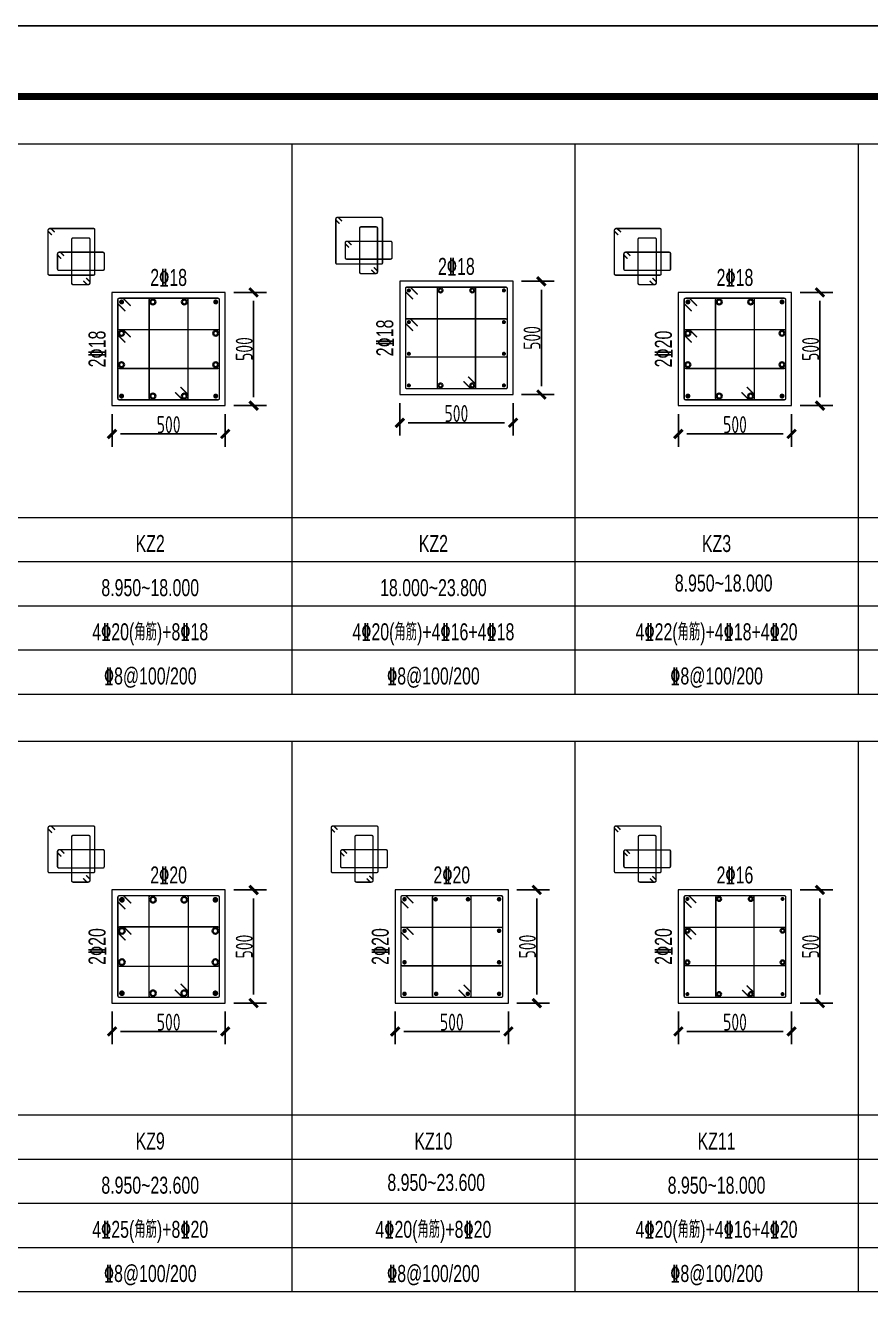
# Model space of a CAD drawing. Extents: x -695511 to 885008, y -751583 to -95266.
# Drawn here: x 345314 to 360224, y -265712 to -242936 of the extents above; entities that cross this region are included whole.
import ezdxf
from ezdxf.enums import TextEntityAlignment as Align

# ---------------------------------------------------------------- set-up
doc = ezdxf.new("R2010")
doc.units = 0
doc.header["$LTSCALE"] = 1000
doc.header["$MEASUREMENT"] = 0
doc.layers.add('0_cad_copy', color=7, linetype='Continuous')
doc.layers.add('PUB_TITLE', color=4, linetype='Continuous')
for name, color, linetype, lineweight in [('柱原位标注', 7, 'Continuous', 18), ('柱尺寸标注', 3, 'Continuous', 18), ('柱截面轮廓', 7, 'Continuous', 18), ('柱箍筋', 1, 'Continuous', 25), ('柱纵筋', 1, 'Continuous', 70), ('柱表文字', 7, 'Continuous', 18), ('柱表边线', 253, 'Continuous', 18)]:
    doc.layers.add(name, color=color, linetype=linetype, lineweight=lineweight)
doc.styles.add('样式 1', font='GS_TXT.shx', dxfattribs={"width": 0.7, "height": 375, "bigfont": 'yjkchn.shx'})
doc.styles.add('盈建科标注', font='yjkeng.shx', dxfattribs={"width": 0.7, "height": 300, "bigfont": 'yjkchn.shx'})
doc.dimstyles.new('盈建科结构', dxfattribs={"dimscale": 150, "dimtxt": 2.5, "dimasz": 1, "dimexe": 1.5, "dimexo": 1.5, "dimgap": 1, "dimtad": 1, "dimdec": 0, "dimzin": 0, "dimdsep": 46, "dimtxsty": '盈建科标注', "dimblk": 'ARCHTICK', "dimcen": 0.09, "dimclrt": 7, "dimadec": 0, "dimazin": 0, "dimtfac": 1, "dimtdec": 4, "dimtix": 1, "dimtmove": 2, "dimatfit": 3, "dimfxl": 1, "dimtolj": 1, "dimtzin": 0, "dimarcsym": 0})

# ---------------------------------------------------------------- blocks, each defined once
blk = doc.blocks.new('*D92')
at = {"layer": '0_cad_copy', "color": 0, "const_width": 0.35}
blk.add_lwpolyline([(-0.5, -0.5), (0.5, 0.5)], dxfattribs=at)
blk = doc.blocks.new('*D390')
at = {"layer": 'Defpoints', "color": 0, "transparency": 16777216}
for p in [(351917, -249450), (353917, -249450), (353917, -249950)]:
    blk.add_point(p, dxfattribs=at)
at = {"layer": '柱尺寸标注', "color": 0, "lineweight": -2, "transparency": 16777216}
for p, q in [((351917, -249600), (351917, -250175)), ((353917, -249600), (353917, -250175)), ((352067, -249950), (353767, -249950))]:
    blk.add_line(p, q, dxfattribs=at)
at = {"layer": '柱尺寸标注', "color": 0, "linetype": 'ByBlock', "lineweight": -2, "transparency": 16777216, "xscale": 150, "yscale": 150, "zscale": 150, "rotation": 180}
blk.add_blockref('*D92', (351917, -249950), dxfattribs=at)
at = {"layer": '柱尺寸标注', "color": 0, "linetype": 'ByBlock', "lineweight": -2, "transparency": 16777216, "xscale": 150, "yscale": 150, "zscale": 150}
blk.add_blockref('*D92', (353917, -249950), dxfattribs=at)
at = {"layer": '柱尺寸标注', "color": 7, "lineweight": 18, "transparency": 16777216, "insert": (352917, -249785), "char_height": 300, "attachment_point": 5, "style": '盈建科标注'}
blk.add_mtext('\\A1;500', dxfattribs=at)
blk = doc.blocks.new('*D391')
at = {"layer": 'Defpoints', "color": 0, "transparency": 16777216}
for p in [(353917, -247450), (354417, -247450), (353917, -249450)]:
    blk.add_point(p, dxfattribs=at)
at = {"layer": '柱尺寸标注', "color": 0, "lineweight": -2, "transparency": 16777216}
for p, q in [((354067, -247450), (354642, -247450)), ((354417, -249300), (354417, -247600)), ((354067, -249450), (354642, -249450))]:
    blk.add_line(p, q, dxfattribs=at)
at = {"layer": '柱尺寸标注', "color": 0, "linetype": 'ByBlock', "lineweight": -2, "transparency": 16777216, "xscale": 150, "yscale": 150, "zscale": 150}
for p, rotation in [((354417, -247450), 90), ((354417, -249450), 270)]:
    blk.add_blockref('*D92', p, dxfattribs=dict(at, rotation=rotation))
at = {"layer": '柱尺寸标注', "color": 7, "lineweight": 18, "transparency": 16777216, "insert": (354252, -248450), "char_height": 300, "attachment_point": 5, "rotation": 90, "style": '盈建科标注'}
blk.add_mtext('\\A1;500', dxfattribs=at)
blk = doc.blocks.new('*D91')
at = {"layer": '0_cad_copy', "color": 0, "const_width": 0.35}
blk.add_lwpolyline([(-0.5, -0.5), (0.5, 0.5)], dxfattribs=at)
blk = doc.blocks.new('*D392')
at = {"layer": 'Defpoints', "color": 0, "transparency": 16777216}
for p in [(346836, -249646), (348836, -249646), (348836, -250146)]:
    blk.add_point(p, dxfattribs=at)
at = {"layer": '柱尺寸标注', "color": 0, "lineweight": -2, "transparency": 16777216}
for p, q in [((346836, -249796), (346836, -250371)), ((348836, -249796), (348836, -250371)), ((346986, -250146), (348686, -250146))]:
    blk.add_line(p, q, dxfattribs=at)
at = {"layer": '柱尺寸标注', "color": 0, "linetype": 'ByBlock', "lineweight": -2, "transparency": 16777216, "xscale": 150, "yscale": 150, "zscale": 150, "rotation": 180}
blk.add_blockref('*D91', (346836, -250146), dxfattribs=at)
at = {"layer": '柱尺寸标注', "color": 0, "linetype": 'ByBlock', "lineweight": -2, "transparency": 16777216, "xscale": 150, "yscale": 150, "zscale": 150}
blk.add_blockref('*D91', (348836, -250146), dxfattribs=at)
at = {"layer": '柱尺寸标注', "color": 7, "lineweight": 18, "transparency": 16777216, "insert": (347836, -249981), "char_height": 300, "attachment_point": 5, "style": '盈建科标注'}
blk.add_mtext('\\A1;500', dxfattribs=at)
blk = doc.blocks.new('*D393')
at = {"layer": 'Defpoints', "color": 0, "transparency": 16777216}
for p in [(348836, -247646), (349336, -247646), (348836, -249646)]:
    blk.add_point(p, dxfattribs=at)
at = {"layer": '柱尺寸标注', "color": 0, "lineweight": -2, "transparency": 16777216}
for p, q in [((348986, -247646), (349561, -247646)), ((349336, -249496), (349336, -247796)), ((348986, -249646), (349561, -249646))]:
    blk.add_line(p, q, dxfattribs=at)
at = {"layer": '柱尺寸标注', "color": 0, "linetype": 'ByBlock', "lineweight": -2, "transparency": 16777216, "xscale": 150, "yscale": 150, "zscale": 150}
for p, rotation in [((349336, -247646), 90), ((349336, -249646), 270)]:
    blk.add_blockref('*D91', p, dxfattribs=dict(at, rotation=rotation))
at = {"layer": '柱尺寸标注', "color": 7, "lineweight": 18, "transparency": 16777216, "insert": (349171, -248646), "char_height": 300, "attachment_point": 5, "rotation": 90, "style": '盈建科标注'}
blk.add_mtext('\\A1;500', dxfattribs=at)
blk = doc.blocks.new('*D90')
at = {"layer": '0_cad_copy', "color": 0, "const_width": 0.35}
blk.add_lwpolyline([(-0.5, -0.5), (0.5, 0.5)], dxfattribs=at)
blk = doc.blocks.new('*D394')
at = {"layer": 'Defpoints', "color": 0, "transparency": 16777216}
for p in [(356836, -249646), (358836, -249646), (358836, -250146)]:
    blk.add_point(p, dxfattribs=at)
at = {"layer": '柱尺寸标注', "color": 0, "lineweight": -2, "transparency": 16777216}
for p, q in [((356836, -249796), (356836, -250371)), ((358836, -249796), (358836, -250371)), ((356986, -250146), (358686, -250146))]:
    blk.add_line(p, q, dxfattribs=at)
at = {"layer": '柱尺寸标注', "color": 0, "linetype": 'ByBlock', "lineweight": -2, "transparency": 16777216, "xscale": 150, "yscale": 150, "zscale": 150, "rotation": 180}
blk.add_blockref('*D90', (356836, -250146), dxfattribs=at)
at = {"layer": '柱尺寸标注', "color": 0, "linetype": 'ByBlock', "lineweight": -2, "transparency": 16777216, "xscale": 150, "yscale": 150, "zscale": 150}
blk.add_blockref('*D90', (358836, -250146), dxfattribs=at)
at = {"layer": '柱尺寸标注', "color": 7, "lineweight": 18, "transparency": 16777216, "insert": (357836, -249981), "char_height": 300, "attachment_point": 5, "style": '盈建科标注'}
blk.add_mtext('\\A1;500', dxfattribs=at)
blk = doc.blocks.new('*D395')
at = {"layer": 'Defpoints', "color": 0, "transparency": 16777216}
for p in [(358836, -247646), (359336, -247646), (358836, -249646)]:
    blk.add_point(p, dxfattribs=at)
at = {"layer": '柱尺寸标注', "color": 0, "lineweight": -2, "transparency": 16777216}
for p, q in [((358986, -247646), (359561, -247646)), ((359336, -249496), (359336, -247796)), ((358986, -249646), (359561, -249646))]:
    blk.add_line(p, q, dxfattribs=at)
at = {"layer": '柱尺寸标注', "color": 0, "linetype": 'ByBlock', "lineweight": -2, "transparency": 16777216, "xscale": 150, "yscale": 150, "zscale": 150}
for p, rotation in [((359336, -247646), 90), ((359336, -249646), 270)]:
    blk.add_blockref('*D90', p, dxfattribs=dict(at, rotation=rotation))
at = {"layer": '柱尺寸标注', "color": 7, "lineweight": 18, "transparency": 16777216, "insert": (359171, -248646), "char_height": 300, "attachment_point": 5, "rotation": 90, "style": '盈建科标注'}
blk.add_mtext('\\A1;500', dxfattribs=at)
blk = doc.blocks.new('*D410')
at = {"layer": 'Defpoints', "color": 0, "transparency": 16777216}
for p in [(346836, -260200), (348836, -260200), (348836, -260700)]:
    blk.add_point(p, dxfattribs=at)
at = {"layer": '柱尺寸标注', "color": 0, "lineweight": -2, "transparency": 16777216}
for p, q in [((346836, -260350), (346836, -260925)), ((348836, -260350), (348836, -260925)), ((346986, -260700), (348686, -260700))]:
    blk.add_line(p, q, dxfattribs=at)
at = {"layer": '柱尺寸标注', "color": 0, "linetype": 'ByBlock', "lineweight": -2, "transparency": 16777216, "xscale": 150, "yscale": 150, "zscale": 150, "rotation": 180}
blk.add_blockref('*D90', (346836, -260700), dxfattribs=at)
at = {"layer": '柱尺寸标注', "color": 0, "linetype": 'ByBlock', "lineweight": -2, "transparency": 16777216, "xscale": 150, "yscale": 150, "zscale": 150}
blk.add_blockref('*D90', (348836, -260700), dxfattribs=at)
at = {"layer": '柱尺寸标注', "color": 7, "lineweight": 18, "transparency": 16777216, "insert": (347836, -260535), "char_height": 300, "attachment_point": 5, "style": '盈建科标注'}
blk.add_mtext('\\A1;500', dxfattribs=at)
blk = doc.blocks.new('*D411')
at = {"layer": 'Defpoints', "color": 0, "transparency": 16777216}
for p in [(348836, -258200), (349336, -258200), (348836, -260200)]:
    blk.add_point(p, dxfattribs=at)
at = {"layer": '柱尺寸标注', "color": 0, "lineweight": -2, "transparency": 16777216}
for p, q in [((348986, -258200), (349561, -258200)), ((349336, -260050), (349336, -258350)), ((348986, -260200), (349561, -260200))]:
    blk.add_line(p, q, dxfattribs=at)
at = {"layer": '柱尺寸标注', "color": 0, "linetype": 'ByBlock', "lineweight": -2, "transparency": 16777216, "xscale": 150, "yscale": 150, "zscale": 150}
for p, rotation in [((349336, -258200), 90), ((349336, -260200), 270)]:
    blk.add_blockref('*D90', p, dxfattribs=dict(at, rotation=rotation))
at = {"layer": '柱尺寸标注', "color": 7, "lineweight": 18, "transparency": 16777216, "insert": (349171, -259200), "char_height": 300, "attachment_point": 5, "rotation": 90, "style": '盈建科标注'}
blk.add_mtext('\\A1;500', dxfattribs=at)
blk = doc.blocks.new('*D412')
at = {"layer": 'Defpoints', "color": 0, "transparency": 16777216}
for p in [(351836, -260200), (353836, -260200), (353836, -260700)]:
    blk.add_point(p, dxfattribs=at)
at = {"layer": '柱尺寸标注', "color": 0, "lineweight": -2, "transparency": 16777216}
for p, q in [((351836, -260350), (351836, -260925)), ((353836, -260350), (353836, -260925)), ((351986, -260700), (353686, -260700))]:
    blk.add_line(p, q, dxfattribs=at)
at = {"layer": '柱尺寸标注', "color": 0, "linetype": 'ByBlock', "lineweight": -2, "transparency": 16777216, "xscale": 150, "yscale": 150, "zscale": 150, "rotation": 180}
blk.add_blockref('*D90', (351836, -260700), dxfattribs=at)
at = {"layer": '柱尺寸标注', "color": 0, "linetype": 'ByBlock', "lineweight": -2, "transparency": 16777216, "xscale": 150, "yscale": 150, "zscale": 150}
blk.add_blockref('*D90', (353836, -260700), dxfattribs=at)
at = {"layer": '柱尺寸标注', "color": 7, "lineweight": 18, "transparency": 16777216, "insert": (352836, -260535), "char_height": 300, "attachment_point": 5, "style": '盈建科标注'}
blk.add_mtext('\\A1;500', dxfattribs=at)
blk = doc.blocks.new('*D413')
at = {"layer": 'Defpoints', "color": 0, "transparency": 16777216}
for p in [(353836, -258200), (354336, -258200), (353836, -260200)]:
    blk.add_point(p, dxfattribs=at)
at = {"layer": '柱尺寸标注', "color": 0, "lineweight": -2, "transparency": 16777216}
for p, q in [((353986, -258200), (354561, -258200)), ((354336, -260050), (354336, -258350)), ((353986, -260200), (354561, -260200))]:
    blk.add_line(p, q, dxfattribs=at)
at = {"layer": '柱尺寸标注', "color": 0, "linetype": 'ByBlock', "lineweight": -2, "transparency": 16777216, "xscale": 150, "yscale": 150, "zscale": 150}
for p, rotation in [((354336, -258200), 90), ((354336, -260200), 270)]:
    blk.add_blockref('*D90', p, dxfattribs=dict(at, rotation=rotation))
at = {"layer": '柱尺寸标注', "color": 7, "lineweight": 18, "transparency": 16777216, "insert": (354171, -259200), "char_height": 300, "attachment_point": 5, "rotation": 90, "style": '盈建科标注'}
blk.add_mtext('\\A1;500', dxfattribs=at)
blk = doc.blocks.new('*D416')
at = {"layer": 'Defpoints', "color": 0, "transparency": 16777216}
for p in [(356836, -260200), (358836, -260200), (358836, -260700)]:
    blk.add_point(p, dxfattribs=at)
at = {"layer": '柱尺寸标注', "color": 0, "lineweight": -2, "transparency": 16777216}
for p, q in [((356836, -260350), (356836, -260925)), ((358836, -260350), (358836, -260925)), ((356986, -260700), (358686, -260700))]:
    blk.add_line(p, q, dxfattribs=at)
at = {"layer": '柱尺寸标注', "color": 0, "linetype": 'ByBlock', "lineweight": -2, "transparency": 16777216, "xscale": 150, "yscale": 150, "zscale": 150, "rotation": 180}
blk.add_blockref('*D90', (356836, -260700), dxfattribs=at)
at = {"layer": '柱尺寸标注', "color": 0, "linetype": 'ByBlock', "lineweight": -2, "transparency": 16777216, "xscale": 150, "yscale": 150, "zscale": 150}
blk.add_blockref('*D90', (358836, -260700), dxfattribs=at)
at = {"layer": '柱尺寸标注', "color": 7, "lineweight": 18, "transparency": 16777216, "insert": (357836, -260535), "char_height": 300, "attachment_point": 5, "style": '盈建科标注'}
blk.add_mtext('\\A1;500', dxfattribs=at)
blk = doc.blocks.new('*D417')
at = {"layer": 'Defpoints', "color": 0, "transparency": 16777216}
for p in [(358836, -258200), (359336, -258200), (358836, -260200)]:
    blk.add_point(p, dxfattribs=at)
at = {"layer": '柱尺寸标注', "color": 0, "lineweight": -2, "transparency": 16777216}
for p, q in [((358986, -258200), (359561, -258200)), ((359336, -260050), (359336, -258350)), ((358986, -260200), (359561, -260200))]:
    blk.add_line(p, q, dxfattribs=at)
at = {"layer": '柱尺寸标注', "color": 0, "linetype": 'ByBlock', "lineweight": -2, "transparency": 16777216, "xscale": 150, "yscale": 150, "zscale": 150}
for p, rotation in [((359336, -258200), 90), ((359336, -260200), 270)]:
    blk.add_blockref('*D90', p, dxfattribs=dict(at, rotation=rotation))
at = {"layer": '柱尺寸标注', "color": 7, "lineweight": 18, "transparency": 16777216, "insert": (359171, -259200), "char_height": 300, "attachment_point": 5, "rotation": 90, "style": '盈建科标注'}
blk.add_mtext('\\A1;500', dxfattribs=at)

msp = doc.modelspace()

# ---------------------------------------------------------------- linework, layer by layer
at = {"layer": 'PUB_TITLE'}
msp.add_lwpolyline([(329837.5, -295436.5), (329837.5, -242936.5), (404087.5, -242936.5), (404087.5, -295436.5)], close=True, dxfattribs=at)
at = {"layer": 'PUB_TITLE', "const_width": 125}
msp.add_lwpolyline([(332962.5, -294186.5), (402837.5, -294186.5), (402837.5, -244186.5), (332962.5, -244186.5)], close=True, dxfattribs=at)
at = {"layer": '柱截面轮廓', "lineweight": 18}
for points in [[(353916.7, -247450.3), (351916.7, -247450.3), (351916.7, -249450.3), (353916.7, -249450.3)], [(348835.7, -247645.8), (346835.7, -247645.8), (346835.7, -249645.8), (348835.7, -249645.8)], [(358835.7, -247645.8), (356835.7, -247645.8), (356835.7, -249645.8), (358835.7, -249645.8)], [(348835.7, -258200.2), (346835.7, -258200.2), (346835.7, -260200.2), (348835.7, -260200.2)], [(353835.7, -258200.2), (351835.7, -258200.2), (351835.7, -260200.2), (353835.7, -260200.2)], [(358835.7, -258200.2), (356835.7, -258200.2), (356835.7, -260200.2), (358835.7, -260200.2)]]:
    msp.add_lwpolyline(points, close=True, dxfattribs=at)
at = {"layer": '柱箍筋', "lineweight": 25, "const_width": 25}
for points in [[(350896.1, -246386.7), (350839.6, -246330.1, 0.6681786), (350787.5, -246351.7), (350787.5, -247121.2, 0.4142136), (350812.5, -247146.2), (351587.5, -247146.2, 0.4142136), (351612.5, -247121.2), (351612.5, -246346.2, 0.4142136), (351587.5, -246321.2), (350818, -246321.2, 0.6681786), (350796.4, -246373.2), (350853, -246429.8)], [(345822, -246583.3), (345765.4, -246526.8, 0.6681786), (345706.5, -246551.2), (345706.5, -247316.7, 0.4142136), (345731.5, -247341.7), (346506.5, -247341.7, 0.4142136), (346531.5, -247316.7), (346531.5, -246541.7, 0.4142136), (346506.5, -246516.7), (345741, -246516.7, 0.6681786), (345716.6, -246575.6), (345773.2, -246632.1)], [(351415.9, -247247.3), (351472.4, -247303.9, 0.6681786), (351524.5, -247282.3), (351524.5, -246512.8, 0.4142136), (351499.5, -246487.8), (351233.8, -246487.8, 0.4142136), (351208.8, -246512.8), (351208.8, -247287.8, 0.4142136), (351233.8, -247312.8), (351494, -247312.8, 0.6681786), (351515.6, -247260.8), (351459, -247204.2)], [(355822, -246583.3), (355765.4, -246526.8, 0.6681786), (355706.5, -246551.2), (355706.5, -247316.7, 0.4142136), (355731.5, -247341.7), (356506.5, -247341.7, 0.4142136), (356531.5, -247316.7), (356531.5, -246541.7, 0.4142136), (356506.5, -246516.7), (355741, -246516.7, 0.6681786), (355716.6, -246575.6), (355773.2, -246632.1)], [(346330.7, -247441.7), (346387.3, -247498.2, 0.6681786), (346446.2, -247473.8), (346446.2, -246708.3, 0.4142136), (346421.2, -246683.3), (346150.2, -246683.3, 0.4142136), (346125.2, -246708.3), (346125.2, -247483.3, 0.4142136), (346150.2, -247508.3), (346411.7, -247508.3, 0.6681786), (346436.1, -247449.4), (346379.5, -247392.9)], [(351019.7, -246851.1), (350963.1, -246794.6, -0.6681786), (350984.7, -246742.5), (351754.2, -246742.5, -0.4142136), (351779.2, -246767.5), (351779.2, -247033.2, -0.4142136), (351754.2, -247058.2), (350979.2, -247058.2, -0.4142136), (350954.2, -247033.2), (350954.2, -246773, -0.6681786), (351006.2, -246751.4), (351062.8, -246808)], [(356330.7, -247441.7), (356387.3, -247498.2, 0.6681786), (356446.2, -247473.8), (356446.2, -246708.3, 0.4142136), (356421.2, -246683.3), (356150.2, -246683.3, 0.4142136), (356125.2, -246708.3), (356125.2, -247483.3, 0.4142136), (356150.2, -247508.3), (356411.7, -247508.3, 0.6681786), (356436.1, -247449.4), (356379.5, -247392.9)], [(345939.9, -247050.8), (345883.3, -246994.2, -0.6681786), (345907.7, -246935.3), (346673.2, -246935.3, -0.4142136), (346698.2, -246960.3), (346698.2, -247231.3, -0.4142136), (346673.2, -247256.3), (345898.2, -247256.3, -0.4142136), (345873.2, -247231.3), (345873.2, -246969.8, -0.6681786), (345932.1, -246945.4), (345988.6, -247002)], [(355939.9, -247050.8), (355883.3, -246994.2, -0.6681786), (355907.7, -246935.3), (356673.2, -246935.3, -0.4142136), (356698.2, -246960.3), (356698.2, -247231.3, -0.4142136), (356673.2, -247256.3), (355898.2, -247256.3, -0.4142136), (355873.2, -247231.3), (355873.2, -246969.8, -0.6681786), (355932.1, -246945.4), (355988.6, -247002)], [(352232.2, -247683.1), (352109.2, -247560.2, 0.1989124), (352091.6, -247552.8), (352044.2, -247552.8, 0.4142136), (352019.2, -247577.8), (352019.2, -249322.8, 0.4142136), (352044.2, -249347.8), (353789.2, -249347.8, 0.4142136), (353814.2, -249322.8), (353814.2, -247577.8, 0.4142136), (353789.2, -247552.8), (352044.2, -247552.8, 0.4142136), (352019.2, -247577.8), (352019.2, -247625.2, 0.1989124), (352026.5, -247642.9), (352149.4, -247765.8)], [(353041.8, -249217.6), (353164.8, -249340.5, 0.1989124), (353182.5, -249347.8), (353229.8, -249347.8, 0.4142136), (353254.8, -249322.8), (353254.8, -247577.8, 0.4142136), (353229.8, -247552.8), (352603.5, -247552.8, 0.4142136), (352578.5, -247577.8), (352578.5, -249322.8, 0.4142136), (352603.5, -249347.8), (353229.8, -249347.8, 0.4142136), (353254.8, -249322.8), (353254.8, -249275.5, 0.1989124), (353247.5, -249257.8), (353124.6, -249134.8)], [(347164.8, -247880.9), (347040.5, -247756.6, 0.1989124), (347020.5, -247748.3), (346966.4, -247748.3, 0.4142136), (346938.2, -247776.6), (346938.2, -249515.1, 0.4142136), (346966.4, -249543.3), (348704.9, -249543.3, 0.4142136), (348733.2, -249515.1), (348733.2, -247776.6, 0.4142136), (348704.9, -247748.3), (346966.4, -247748.3, 0.4142136), (346938.2, -247776.6), (346938.2, -247830.7, 0.1989124), (346946.5, -247850.7), (347070.8, -247975)], [(347952.5, -249410.7), (348076.9, -249535.1, 0.1989124), (348096.8, -249543.3), (348150.9, -249543.3, 0.4142136), (348179.2, -249515.1), (348179.2, -247776.6, 0.4142136), (348150.9, -247748.3), (347520.4, -247748.3, 0.4142136), (347492.2, -247776.6), (347492.2, -249515.1, 0.4142136), (347520.4, -249543.3), (348150.9, -249543.3, 0.4142136), (348179.2, -249515.1), (348179.2, -249461, 0.1989124), (348170.9, -249441), (348046.6, -249316.7)], [(357164.8, -247880.9), (357040.5, -247756.6, 0.1989124), (357020.5, -247748.3), (356966.4, -247748.3, 0.4142136), (356938.2, -247776.6), (356938.2, -249515.1, 0.4142136), (356966.4, -249543.3), (358704.9, -249543.3, 0.4142136), (358733.2, -249515.1), (358733.2, -247776.6, 0.4142136), (358704.9, -247748.3), (356966.4, -247748.3, 0.4142136), (356938.2, -247776.6), (356938.2, -247830.7, 0.1989124), (356946.5, -247850.7), (357070.8, -247975)], [(357952.5, -249410.7), (358076.9, -249535.1, 0.1989124), (358096.8, -249543.3), (358150.9, -249543.3, 0.4142136), (358179.2, -249515.1), (358179.2, -247776.6, 0.4142136), (358150.9, -247748.3), (357520.4, -247748.3, 0.4142136), (357492.2, -247776.6), (357492.2, -249515.1, 0.4142136), (357520.4, -249543.3), (358150.9, -249543.3, 0.4142136), (358179.2, -249515.1), (358179.2, -249461, 0.1989124), (358170.9, -249441), (358046.6, -249316.7)], [(352149.4, -248325.2), (352026.5, -248202.2, -0.1989124), (352019.2, -248184.5), (352019.2, -248137.2, -0.4142136), (352044.2, -248112.2), (353789.2, -248112.2, -0.4142136), (353814.2, -248137.2), (353814.2, -248763.5, -0.4142136), (353789.2, -248788.5), (352044.2, -248788.5, -0.4142136), (352019.2, -248763.5), (352019.2, -248137.2, -0.4142136), (352044.2, -248112.2), (352091.6, -248112.2, -0.1989124), (352109.2, -248119.5), (352232.2, -248242.4)], [(347070.8, -248529), (346946.5, -248404.7, -0.1989124), (346938.2, -248384.7), (346938.2, -248330.6, -0.4142136), (346966.4, -248302.3), (348704.9, -248302.3, -0.4142136), (348733.2, -248330.6), (348733.2, -248961.1, -0.4142136), (348704.9, -248989.3), (346966.4, -248989.3, -0.4142136), (346938.2, -248961.1), (346938.2, -248330.6, -0.4142136), (346966.4, -248302.3), (347020.5, -248302.3, -0.1989124), (347040.5, -248310.6), (347164.8, -248434.9)], [(357070.8, -248529), (356946.5, -248404.7, -0.1989124), (356938.2, -248384.7), (356938.2, -248330.6, -0.4142136), (356966.4, -248302.3), (358704.9, -248302.3, -0.4142136), (358733.2, -248330.6), (358733.2, -248961.1, -0.4142136), (358704.9, -248989.3), (356966.4, -248989.3, -0.4142136), (356938.2, -248961.1), (356938.2, -248330.6, -0.4142136), (356966.4, -248302.3), (357020.5, -248302.3, -0.1989124), (357040.5, -248310.6), (357164.8, -248434.9)], [(345827.1, -257138.6), (345770.5, -257082, 0.6681786), (345706.5, -257108.5), (345706.5, -257871, 0.4142136), (345731.5, -257896), (346506.5, -257896, 0.4142136), (346531.5, -257871), (346531.5, -257096, 0.4142136), (346506.5, -257071), (345744, -257071, 0.6681786), (345717.5, -257135), (345774.1, -257191.6)], [(350818.6, -257137.1), (350762, -257080.5, 0.6681786), (350706.5, -257103.5), (350706.5, -257871, 0.4142136), (350731.5, -257896), (351506.5, -257896, 0.4142136), (351531.5, -257871), (351531.5, -257096, 0.4142136), (351506.5, -257071), (350739, -257071, 0.6681786), (350716, -257126.5), (350772.6, -257183.1)], [(355811.7, -257135.9), (355755.2, -257079.3, 0.6681786), (355706.5, -257099.5), (355706.5, -257871, 0.4142136), (355731.5, -257896), (356506.5, -257896, 0.4142136), (356531.5, -257871), (356531.5, -257096, 0.4142136), (356506.5, -257071), (355735, -257071, 0.6681786), (355714.9, -257119.7), (355771.4, -257176.2)], [(346327.6, -257995.1), (346384.2, -258051.7, 0.6681786), (346448.2, -258025.2), (346448.2, -257262.7, 0.4142136), (346423.2, -257237.7), (346148.2, -257237.7, 0.4142136), (346123.2, -257262.7), (346123.2, -258037.7, 0.4142136), (346148.2, -258062.7), (346410.7, -258062.7, 0.6681786), (346437.2, -257998.7), (346380.6, -257942.1)], [(351332.8, -257996.6), (351389.4, -258053.1, 0.6681786), (351444.8, -258030.2), (351444.8, -257262.7, 0.4142136), (351419.8, -257237.7), (351151.5, -257237.7, 0.4142136), (351126.5, -257262.7), (351126.5, -258037.7, 0.4142136), (351151.5, -258062.7), (351412.3, -258062.7, 0.6681786), (351435.3, -258007.2), (351378.8, -257950.6)], [(356337, -257997.8), (356393.5, -258054.3, 0.6681786), (356442.2, -258034.2), (356442.2, -257262.7, 0.4142136), (356417.2, -257237.7), (356154.2, -257237.7, 0.4142136), (356129.2, -257262.7), (356129.2, -258037.7, 0.4142136), (356154.2, -258062.7), (356413.7, -258062.7, 0.6681786), (356433.8, -258014), (356377.3, -257957.4)], [(345940.7, -257608.3), (345884.2, -257551.7, -0.6681786), (345910.7, -257487.7), (346673.2, -257487.7, -0.4142136), (346698.2, -257512.7), (346698.2, -257787.7, -0.4142136), (346673.2, -257812.7), (345898.2, -257812.7, -0.4142136), (345873.2, -257787.7), (345873.2, -257525.2, -0.6681786), (345937.2, -257498.7), (345993.8, -257555.2)], [(350939.3, -257603.1), (350882.7, -257546.5, -0.6681786), (350905.7, -257491), (351673.2, -257491, -0.4142136), (351698.2, -257516), (351698.2, -257784.3, -0.4142136), (351673.2, -257809.3), (350898.2, -257809.3, -0.4142136), (350873.2, -257784.3), (350873.2, -257523.5, -0.6681786), (350928.7, -257500.5), (350985.2, -257557.1)], [(355938.1, -257598.9), (355881.5, -257542.3, -0.6681786), (355901.7, -257493.7), (356673.2, -257493.7, -0.4142136), (356698.2, -257518.7), (356698.2, -257781.7, -0.4142136), (356673.2, -257806.7), (355898.2, -257806.7, -0.4142136), (355873.2, -257781.7), (355873.2, -257522.2, -0.6681786), (355921.8, -257502), (355978.4, -257558.6)], [(347175.1, -258437), (347049.9, -258311.8, 0.1989124), (347027.8, -258302.7), (346969.4, -258302.7, 0.4142136), (346938.2, -258333.9), (346938.2, -260066.4, 0.4142136), (346969.4, -260097.7), (348701.9, -260097.7, 0.4142136), (348733.2, -260066.4), (348733.2, -258333.9, 0.4142136), (348701.9, -258302.7), (346969.4, -258302.7, 0.4142136), (346938.2, -258333.9), (346938.2, -258392.3, 0.1989124), (346947.3, -258414.4), (347072.5, -258539.6)], [(347946.3, -259963.3), (348071.5, -260088.5, 0.1989124), (348093.6, -260097.7), (348151.9, -260097.7, 0.4142136), (348183.2, -260066.4), (348183.2, -258333.9, 0.4142136), (348151.9, -258302.7), (347519.4, -258302.7, 0.4142136), (347488.2, -258333.9), (347488.2, -260066.4, 0.4142136), (347519.4, -260097.7), (348151.9, -260097.7, 0.4142136), (348183.2, -260066.4), (348183.2, -260008.1, 0.1989124), (348174, -259986), (348048.8, -259860.8)], [(352158, -258434.1), (352034.3, -258310.4, 0.1989124), (352015.7, -258302.7), (351964.4, -258302.7, 0.4142136), (351938.2, -258328.9), (351938.2, -260071.4, 0.4142136), (351964.4, -260097.7), (353706.9, -260097.7, 0.4142136), (353733.2, -260071.4), (353733.2, -258328.9, 0.4142136), (353706.9, -258302.7), (351964.4, -258302.7, 0.4142136), (351938.2, -258328.9), (351938.2, -258380.2, 0.1989124), (351945.9, -258398.7), (352069.6, -258522.5)], [(352956.7, -259966.2), (353080.4, -260090, 0.1989124), (353099, -260097.7), (353150.3, -260097.7, 0.4142136), (353176.5, -260071.4), (353176.5, -258328.9, 0.4142136), (353150.3, -258302.7), (352521.1, -258302.7, 0.4142136), (352494.8, -258328.9), (352494.8, -260071.4, 0.4142136), (352521.1, -260097.7), (353150.3, -260097.7, 0.4142136), (353176.5, -260071.4), (353176.5, -260020.2, 0.1989124), (353168.8, -260001.6), (353045.1, -259877.8)], [(357149.5, -258432.6), (357026.8, -258310, 0.1989124), (357009.1, -258302.7), (356963.2, -258302.7, 0.4142136), (356938.2, -258327.7), (356938.2, -260072.7, 0.4142136), (356963.2, -260097.7), (358708.2, -260097.7, 0.4142136), (358733.2, -260072.7), (358733.2, -258327.7, 0.4142136), (358708.2, -258302.7), (356963.2, -258302.7, 0.4142136), (356938.2, -258327.7), (356938.2, -258373.6, 0.1989124), (356945.5, -258391.3), (357068.2, -258514)], [(357961.9, -259967.7), (358084.5, -260090.3, 0.1989124), (358102.2, -260097.7), (358148.2, -260097.7, 0.4142136), (358173.2, -260072.7), (358173.2, -258327.7, 0.4142136), (358148.2, -258302.7), (357523.2, -258302.7, 0.4142136), (357498.2, -258327.7), (357498.2, -260072.7, 0.4142136), (357523.2, -260097.7), (358148.2, -260097.7, 0.4142136), (358173.2, -260072.7), (358173.2, -260026.7, 0.1989124), (358165.9, -260009), (358043.2, -259886.4)], [(347072.5, -259089.6), (346947.3, -258964.4, -0.1989124), (346938.2, -258942.3), (346938.2, -258883.9, -0.4142136), (346969.4, -258852.7), (348701.9, -258852.7, -0.4142136), (348733.2, -258883.9), (348733.2, -259516.4, -0.4142136), (348701.9, -259547.7), (346969.4, -259547.7, -0.4142136), (346938.2, -259516.4), (346938.2, -258883.9, -0.4142136), (346969.4, -258852.7), (347027.8, -258852.7, -0.1989124), (347049.9, -258861.8), (347175.1, -258987)], [(352069.6, -259079.2), (351945.9, -258955.4, -0.1989124), (351938.2, -258936.9), (351938.2, -258885.6, -0.4142136), (351964.4, -258859.3), (353706.9, -258859.3, -0.4142136), (353733.2, -258885.6), (353733.2, -259514.8, -0.4142136), (353706.9, -259541), (351964.4, -259541, -0.4142136), (351938.2, -259514.8), (351938.2, -258885.6, -0.4142136), (351964.4, -258859.3), (352015.7, -258859.3, -0.1989124), (352034.3, -258867), (352158, -258990.8)], [(357068.2, -259074), (356945.5, -258951.3, -0.1989124), (356938.2, -258933.6), (356938.2, -258887.7, -0.4142136), (356963.2, -258862.7), (358708.2, -258862.7, -0.4142136), (358733.2, -258887.7), (358733.2, -259512.7, -0.4142136), (358708.2, -259537.7), (356963.2, -259537.7, -0.4142136), (356938.2, -259512.7), (356938.2, -258887.7, -0.4142136), (356963.2, -258862.7), (357009.1, -258862.7, -0.1989124), (357026.8, -258870), (357149.5, -258992.6)]]:
    msp.add_lwpolyline(points, format="xyb", dxfattribs=at)
at = {"layer": '柱纵筋', "lineweight": 70}
for points, const_width in [([(347026.7, -247814.8, 1), (346982.7, -247814.8, 1)], 44), ([(348688.7, -247814.8, 1), (348644.7, -247814.8, 1)], 44), ([(352095.7, -247611.3, 1), (352059.7, -247611.3, 1)], 36), ([(353773.7, -247611.3, 1), (353737.7, -247611.3, 1)], 36), ([(357026.7, -247814.8, 1), (356982.7, -247814.8, 1)], 44), ([(358688.7, -247814.8, 1), (358644.7, -247814.8, 1)], 44), ([(352095.7, -248170.7, 1), (352059.7, -248170.7, 1)], 36), ([(353773.7, -248170.7, 1), (353737.7, -248170.7, 1)], 36), ([(352095.7, -248730, 1), (352059.7, -248730, 1)], 36), ([(353773.7, -248730, 1), (353737.7, -248730, 1)], 36), ([(352095.7, -249289.3, 1), (352059.7, -249289.3, 1)], 36), ([(353773.7, -249289.3, 1), (353737.7, -249289.3, 1)], 36), ([(347026.7, -249476.8, 1), (346982.7, -249476.8, 1)], 44), ([(348688.7, -249476.8, 1), (348644.7, -249476.8, 1)], 44), ([(357026.7, -249476.8, 1), (356982.7, -249476.8, 1)], 44), ([(358688.7, -249476.8, 1), (358644.7, -249476.8, 1)], 44), ([(347035.7, -258375.2, 1), (346985.7, -258375.2, 1)], 50), ([(348685.7, -258375.2, 1), (348635.7, -258375.2, 1)], 50), ([(352020.7, -258365.2, 1), (351980.7, -258365.2, 1)], 40), ([(352570.2, -258365.2, 1), (352530.2, -258365.2, 1)], 40), ([(353142.2, -258365.2, 1), (353102.2, -258365.2, 1)], 40), ([(353690.7, -258365.2, 1), (353650.7, -258365.2, 1)], 40), ([(357013.2, -258360.2, 1), (356978.2, -258360.2, 1)], 35), ([(358693.2, -258360.2, 1), (358658.2, -258360.2, 1)], 35), ([(352020.7, -258921.8, 1), (351980.7, -258921.8, 1)], 40), ([(353690.7, -258921.8, 1), (353650.7, -258921.8, 1)], 40), ([(352020.7, -259478.5, 1), (351980.7, -259478.5, 1)], 40), ([(353690.7, -259478.5, 1), (353650.7, -259478.5, 1)], 40), ([(347035.7, -260025.2, 1), (346985.7, -260025.2, 1)], 50), ([(348685.7, -260025.2, 1), (348635.7, -260025.2, 1)], 50), ([(352020.7, -260035.2, 1), (351980.7, -260035.2, 1)], 40), ([(352579.7, -260035.2, 1), (352539.7, -260035.2, 1)], 40), ([(353137.7, -260035.2, 1), (353097.7, -260035.2, 1)], 40), ([(353690.7, -260035.2, 1), (353650.7, -260035.2, 1)], 40), ([(357013.2, -260040.2, 1), (356978.2, -260040.2, 1)], 35), ([(358693.2, -260040.2, 1), (358658.2, -260040.2, 1)], 35)]:
    msp.add_lwpolyline(points, format="xyb", close=True, dxfattribs=dict(at, const_width=const_width))
at = {"layer": '柱纵筋', "lineweight": 35}
for points in [[(347602.7, -247814.8, 1), (347514.7, -247814.8, 1)], [(348156.7, -247814.8, 1), (348068.7, -247814.8, 1)], [(352673, -247611.3, 1), (352601, -247611.3, 1)], [(353232.3, -247611.3, 1), (353160.3, -247611.3, 1)], [(357602.7, -247814.8, 1), (357514.7, -247814.8, 1)], [(358156.7, -247814.8, 1), (358068.7, -247814.8, 1)], [(347048.7, -248368.8, 1), (346960.7, -248368.8, 1)], [(348710.7, -248368.8, 1), (348622.7, -248368.8, 1)], [(357048.7, -248368.8, 1), (356960.7, -248368.8, 1)], [(358710.7, -248368.8, 1), (358622.7, -248368.8, 1)], [(347048.7, -248922.8, 1), (346960.7, -248922.8, 1)], [(348710.7, -248922.8, 1), (348622.7, -248922.8, 1)], [(357048.7, -248922.8, 1), (356960.7, -248922.8, 1)], [(358710.7, -248922.8, 1), (358622.7, -248922.8, 1)], [(352673, -249289.3, 1), (352601, -249289.3, 1)], [(353232.3, -249289.3, 1), (353160.3, -249289.3, 1)], [(347602.7, -249476.8, 1), (347514.7, -249476.8, 1)], [(348156.7, -249476.8, 1), (348068.7, -249476.8, 1)], [(357602.7, -249476.8, 1), (357514.7, -249476.8, 1)], [(358156.7, -249476.8, 1), (358068.7, -249476.8, 1)], [(347610.7, -258375.2, 1), (347510.7, -258375.2, 1)], [(348160.7, -258375.2, 1), (348060.7, -258375.2, 1)], [(357590.7, -258360.2, 1), (357520.7, -258360.2, 1)], [(358150.7, -258360.2, 1), (358080.7, -258360.2, 1)], [(347060.7, -258925.2, 1), (346960.7, -258925.2, 1)], [(348710.7, -258925.2, 1), (348610.7, -258925.2, 1)], [(357030.7, -258920.2, 1), (356960.7, -258920.2, 1)], [(358710.7, -258920.2, 1), (358640.7, -258920.2, 1)], [(347060.7, -259475.2, 1), (346960.7, -259475.2, 1)], [(348710.7, -259475.2, 1), (348610.7, -259475.2, 1)], [(357030.7, -259480.2, 1), (356960.7, -259480.2, 1)], [(358710.7, -259480.2, 1), (358640.7, -259480.2, 1)], [(347610.7, -260025.2, 1), (347510.7, -260025.2, 1)], [(348160.7, -260025.2, 1), (348060.7, -260025.2, 1)], [(357590.7, -260040.2, 1), (357520.7, -260040.2, 1)], [(358150.7, -260040.2, 1), (358080.7, -260040.2, 1)]]:
    msp.add_lwpolyline(points, format="xyb", close=True, dxfattribs=at)
at = {"layer": '柱表边线', "lineweight": 18}
for p, q in [((345010.7, -245020.8), (350010.7, -245020.8)), ((350010.7, -245020.8), (355010.7, -245020.8)), ((350010.7, -245020.8), (350010.7, -251620.8)), ((350010.7, -245020.8), (350010.7, -251620.8)), ((355010.7, -245020.8), (355010.7, -253220.8)), ((355010.7, -245020.8), (355010.7, -251620.8)), ((355010.7, -245020.8), (355010.7, -251620.8)), ((355010.7, -245020.8), (360010.7, -245020.8)), ((360010.7, -245020.8), (360010.7, -251620.8)), ((360010.7, -245020.8), (360010.7, -251620.8)), ((360010.7, -245020.8), (360010.7, -251620.8)), ((360010.7, -245020.8), (360010.7, -251620.8)), ((360010.7, -245020.8), (365260.7, -245020.8)), ((355010.7, -246620.8), (355010.7, -253220.8)), ((345010.7, -251620.8), (350010.7, -251620.8)), ((350010.7, -251620.8), (355010.7, -251620.8)), ((350010.7, -251620.8), (350010.7, -252400.8)), ((350010.7, -251620.8), (350010.7, -252400.8)), ((355010.7, -251620.8), (355010.7, -252400.8)), ((355010.7, -251620.8), (360010.7, -251620.8)), ((355010.7, -251620.8), (355010.7, -252400.8)), ((360010.7, -251620.8), (360010.7, -252400.8)), ((360010.7, -251620.8), (360010.7, -252400.8)), ((360010.7, -251620.8), (360010.7, -252400.8)), ((360010.7, -251620.8), (365260.7, -251620.8)), ((360010.7, -251620.8), (360010.7, -252400.8)), ((345010.7, -252400.8), (350010.7, -252400.8)), ((350010.7, -252400.8), (355010.7, -252400.8)), ((350010.7, -252400.8), (350010.7, -253180.8)), ((350010.7, -252400.8), (350010.7, -253180.8)), ((355010.7, -252400.8), (355010.7, -253180.8)), ((355010.7, -252400.8), (360010.7, -252400.8)), ((355010.7, -252400.8), (355010.7, -253180.8)), ((360010.7, -252400.8), (360010.7, -253180.8)), ((360010.7, -252400.8), (360010.7, -253180.8)), ((360010.7, -252400.8), (360010.7, -253180.8)), ((360010.7, -252400.8), (365260.7, -252400.8)), ((360010.7, -252400.8), (360010.7, -253180.8)), ((345010.7, -253180.8), (350010.7, -253180.8)), ((350010.7, -253180.8), (355010.7, -253180.8)), ((350010.7, -253180.8), (350010.7, -253960.8)), ((350010.7, -253180.8), (350010.7, -253960.8)), ((355010.7, -253180.8), (355010.7, -253960.8)), ((355010.7, -253180.8), (360010.7, -253180.8)), ((355010.7, -253180.8), (355010.7, -253960.8)), ((355010.7, -253220.8), (355010.7, -254000.8)), ((355010.7, -253220.8), (355010.7, -254000.8)), ((360010.7, -253180.8), (360010.7, -253960.8)), ((360010.7, -253180.8), (360010.7, -253960.8)), ((360010.7, -253180.8), (360010.7, -253960.8)), ((360010.7, -253180.8), (365260.7, -253180.8)), ((360010.7, -253180.8), (360010.7, -253960.8)), ((345010.7, -253960.8), (350010.7, -253960.8)), ((350010.7, -253960.8), (355010.7, -253960.8)), ((350010.7, -253960.8), (350010.7, -254740.8)), ((350010.7, -253960.8), (350010.7, -254740.8)), ((355010.7, -253960.8), (355010.7, -254740.8)), ((355010.7, -253960.8), (360010.7, -253960.8)), ((355010.7, -253960.8), (355010.7, -254740.8)), ((360010.7, -253960.8), (360010.7, -254740.8)), ((360010.7, -253960.8), (360010.7, -254740.8)), ((360010.7, -253960.8), (360010.7, -254740.8)), ((360010.7, -253960.8), (365260.7, -253960.8)), ((360010.7, -253960.8), (360010.7, -254740.8)), ((345010.7, -254740.8), (350010.7, -254740.8)), ((350010.7, -254740.8), (355010.7, -254740.8)), ((355010.7, -254740.8), (360010.7, -254740.8)), ((360010.7, -254740.8), (365260.7, -254740.8)), ((345010.7, -255575.2), (350010.7, -255575.2)), ((350010.7, -255575.2), (350010.7, -262175.2)), ((350010.7, -255575.2), (350010.7, -262175.2)), ((350010.7, -255575.2), (350010.7, -262175.2)), ((350010.7, -255575.2), (350010.7, -262175.2)), ((350010.7, -255575.2), (355010.7, -255575.2)), ((355010.7, -255575.2), (360010.7, -255575.2)), ((355010.7, -255575.2), (355010.7, -262175.2)), ((355010.7, -255575.2), (355010.7, -262175.2)), ((355010.7, -255575.2), (355010.7, -262175.2)), ((355010.7, -255575.2), (355010.7, -262175.2)), ((360010.7, -255575.2), (360010.7, -262175.2)), ((360010.7, -255575.2), (360010.7, -262175.2)), ((360010.7, -255575.2), (360010.7, -262175.2)), ((360010.7, -255575.2), (360010.7, -262175.2)), ((360010.7, -255575.2), (365517.2, -255575.2)), ((345010.7, -262175.2), (350010.7, -262175.2)), ((350010.7, -262175.2), (350010.7, -262955.2)), ((350010.7, -262175.2), (350010.7, -262955.2)), ((350010.7, -262175.2), (350010.7, -262955.2)), ((350010.7, -262175.2), (350010.7, -262955.2)), ((350010.7, -262175.2), (355010.7, -262175.2)), ((355010.7, -262175.2), (360010.7, -262175.2)), ((355010.7, -262175.2), (355010.7, -262955.2)), ((355010.7, -262175.2), (355010.7, -262955.2)), ((355010.7, -262175.2), (355010.7, -262955.2)), ((355010.7, -262175.2), (355010.7, -262955.2)), ((360010.7, -262175.2), (360010.7, -262955.2)), ((360010.7, -262175.2), (360010.7, -262955.2)), ((360010.7, -262175.2), (360010.7, -262955.2)), ((360010.7, -262175.2), (360010.7, -262955.2)), ((360010.7, -262175.2), (365517.2, -262175.2)), ((345010.7, -262955.2), (350010.7, -262955.2)), ((350010.7, -262955.2), (350010.7, -263735.2)), ((350010.7, -262955.2), (350010.7, -263735.2)), ((350010.7, -262955.2), (350010.7, -263735.2)), ((350010.7, -262955.2), (350010.7, -263735.2)), ((350010.7, -262955.2), (355010.7, -262955.2)), ((355010.7, -262955.2), (360010.7, -262955.2)), ((355010.7, -262955.2), (355010.7, -263735.2)), ((355010.7, -262955.2), (355010.7, -263735.2)), ((355010.7, -262955.2), (355010.7, -263735.2)), ((355010.7, -262955.2), (355010.7, -263735.2)), ((360010.7, -262955.2), (360010.7, -263735.2)), ((360010.7, -262955.2), (360010.7, -263735.2)), ((360010.7, -262955.2), (360010.7, -263735.2)), ((360010.7, -262955.2), (360010.7, -263735.2)), ((360010.7, -262955.2), (365517.2, -262955.2)), ((345010.7, -263735.2), (350010.7, -263735.2)), ((350010.7, -263735.2), (350010.7, -264515.2)), ((350010.7, -263735.2), (350010.7, -264515.2)), ((350010.7, -263735.2), (350010.7, -264515.2)), ((350010.7, -263735.2), (350010.7, -264515.2)), ((350010.7, -263735.2), (355010.7, -263735.2)), ((355010.7, -263735.2), (360010.7, -263735.2)), ((355010.7, -263735.2), (355010.7, -264515.2)), ((355010.7, -263735.2), (355010.7, -264515.2)), ((355010.7, -263735.2), (355010.7, -264515.2)), ((355010.7, -263735.2), (355010.7, -264515.2)), ((360010.7, -263735.2), (360010.7, -264515.2)), ((360010.7, -263735.2), (360010.7, -264515.2)), ((360010.7, -263735.2), (360010.7, -264515.2)), ((360010.7, -263735.2), (360010.7, -264515.2)), ((360010.7, -263735.2), (365517.2, -263735.2)), ((345010.7, -264515.2), (350010.7, -264515.2)), ((350010.7, -264515.2), (350010.7, -265295.2)), ((350010.7, -264515.2), (350010.7, -265295.2)), ((350010.7, -264515.2), (350010.7, -265295.2)), ((350010.7, -264515.2), (350010.7, -265295.2)), ((350010.7, -264515.2), (355010.7, -264515.2)), ((355010.7, -264515.2), (360010.7, -264515.2)), ((355010.7, -264515.2), (355010.7, -265295.2)), ((355010.7, -264515.2), (355010.7, -265295.2)), ((355010.7, -264515.2), (355010.7, -265295.2)), ((355010.7, -264515.2), (355010.7, -265295.2)), ((360010.7, -264515.2), (360010.7, -265295.2)), ((360010.7, -264515.2), (360010.7, -265295.2)), ((360010.7, -264515.2), (360010.7, -265295.2)), ((360010.7, -264515.2), (360010.7, -265295.2)), ((360010.7, -264515.2), (365517.2, -264515.2)), ((345010.7, -265295.2), (350010.7, -265295.2)), ((350010.7, -265295.2), (355010.7, -265295.2)), ((355010.7, -265295.2), (360010.7, -265295.2)), ((360010.7, -265295.2), (365517.2, -265295.2))]:
    msp.add_line(p, q, dxfattribs=at)

# ---------------------------------------------------------------- texts
at = {"layer": '柱原位标注', "style": '样式 1', "width": 0.7}
for s, p in [('2%%13218', (352916.7, -247426.3)), ('2%%13218', (347835.7, -247621.8)), ('2%%13218', (357835.7, -247621.8)), ('2%%13220', (347835.7, -258176.2)), ('2%%13220', (352835.7, -258176.2)), ('2%%13216', (357835.7, -258176.2))]:
    msp.add_text(s, height=300, dxfattribs=at).set_placement(p, align=Align.BOTTOM_CENTER)
for s, p in [('2%%13218', (351892.7, -248450.3)), ('2%%13218', (346811.7, -248645.8)), ('2%%13220', (356811.7, -248645.8)), ('2%%13220', (346811.7, -259200.2)), ('2%%13220', (351811.7, -259200.2)), ('2%%13220', (356811.7, -259200.2))]:
    msp.add_text(s, height=300, rotation=90, dxfattribs=at).set_placement(p, align=Align.BOTTOM_CENTER)
at = {"layer": '柱表文字', "style": '样式 1', "width": 0.7}
for s, p in [('KZ2', (347510.7, -252081)), ('KZ2', (352510.7, -252081)), ('KZ3', (357510.7, -252081)), ('8.950~18.000', (347510.7, -252861)), ('18.000~23.800', (352510.7, -252861)), ('8.950~18.000', (357636.4, -252780)), ('4%%13220(角筋)+8%%13218', (347510.7, -253641)), ('4%%13220(角筋)+4%%13216+4%%13218', (352510.7, -253641)), ('4%%13222(角筋)+4%%13218+4%%13220', (357510.7, -253641)), ('%%1328@100/200', (347510.7, -254421)), ('%%1328@100/200', (352510.7, -254421)), ('%%1328@100/200', (357510.7, -254421)), ('KZ9', (347510.7, -262635.4)), ('KZ10', (352510.7, -262635.4)), ('KZ11', (357510.7, -262635.4)), ('8.950~23.600', (347510.7, -263415.4)), ('8.950~23.600', (352561.2, -263366.9)), ('8.950~18.000', (357510.7, -263415.4)), ('4%%13225(角筋)+8%%13220', (347510.7, -264195.4)), ('4%%13220(角筋)+8%%13220', (352510.7, -264195.4)), ('4%%13220(角筋)+4%%13216+4%%13220', (357510.7, -264195.4)), ('%%1328@100/200', (347510.7, -264975.4)), ('%%1328@100/200', (352510.7, -264975.4)), ('%%1328@100/200', (357510.7, -264975.4))]:
    msp.add_text(s, height=300, dxfattribs=at).set_placement(p, align=Align.MIDDLE_CENTER)

# ---------------------------------------------------------------- dimensions: what is measured, and where the dimension line sits
at = {"layer": '柱尺寸标注', "lineweight": 18}
for p1, p2, override, picture, middle in [((348835.7, -249645.8), (348835.7, -247645.8), {"dimexo": 1, "dimgap": 0.1, "dimlfac": 0.25, "dimrnd": 5, "dimblk": '*D91'}, '*D393', (349170.7, -248645.8)), ((353916.7, -249450.3), (353916.7, -247450.3), {"dimexo": 1, "dimgap": 0.1, "dimlfac": 0.25, "dimrnd": 5, "dimblk": '*D92'}, '*D391', (354251.7, -248450.3)), ((358835.7, -249645.8), (358835.7, -247645.8), {"dimexo": 1, "dimgap": 0.1, "dimlfac": 0.25, "dimrnd": 5, "dimblk": '*D90'}, '*D395', (359170.7, -248645.8)), ((351916.7, -249450.3), (353916.7, -249450.3), {"dimexo": 1, "dimgap": 0.1, "dimlfac": 0.25, "dimrnd": 5, "dimblk": '*D92'}, '*D390', (352916.7, -249785.3)), ((346835.7, -249645.8), (348835.7, -249645.8), {"dimexo": 1, "dimgap": 0.1, "dimlfac": 0.25, "dimrnd": 5, "dimblk": '*D91'}, '*D392', (347835.7, -249980.8)), ((356835.7, -249645.8), (358835.7, -249645.8), {"dimexo": 1, "dimgap": 0.1, "dimlfac": 0.25, "dimrnd": 5, "dimblk": '*D90'}, '*D394', (357835.7, -249980.8)), ((348835.7, -260200.2), (348835.7, -258200.2), {"dimexo": 1, "dimgap": 0.1, "dimlfac": 0.25, "dimrnd": 5, "dimblk": '*D90'}, '*D411', (349170.7, -259200.2)), ((353835.7, -260200.2), (353835.7, -258200.2), {"dimexo": 1, "dimgap": 0.1, "dimlfac": 0.25, "dimrnd": 5, "dimblk": '*D90'}, '*D413', (354170.7, -259200.2)), ((358835.7, -260200.2), (358835.7, -258200.2), {"dimexo": 1, "dimgap": 0.1, "dimlfac": 0.25, "dimrnd": 5, "dimblk": '*D90'}, '*D417', (359170.7, -259200.2)), ((346835.7, -260200.2), (348835.7, -260200.2), {"dimexo": 1, "dimgap": 0.1, "dimlfac": 0.25, "dimrnd": 5, "dimblk": '*D90'}, '*D410', (347835.7, -260535.2)), ((351835.7, -260200.2), (353835.7, -260200.2), {"dimexo": 1, "dimgap": 0.1, "dimlfac": 0.25, "dimrnd": 5, "dimblk": '*D90'}, '*D412', (352835.7, -260535.2)), ((356835.7, -260200.2), (358835.7, -260200.2), {"dimexo": 1, "dimgap": 0.1, "dimlfac": 0.25, "dimrnd": 5, "dimblk": '*D90'}, '*D416', (357835.7, -260535.2))]:
    dim = msp.add_aligned_dim(p1=p1, p2=p2, distance=-500, dimstyle='盈建科结构', override=override, dxfattribs=at)
    dim.commit()
    dim.dimension.update_dxf_attribs({"geometry": picture, "text_midpoint": middle})

doc.saveas('drawing.dxf')
